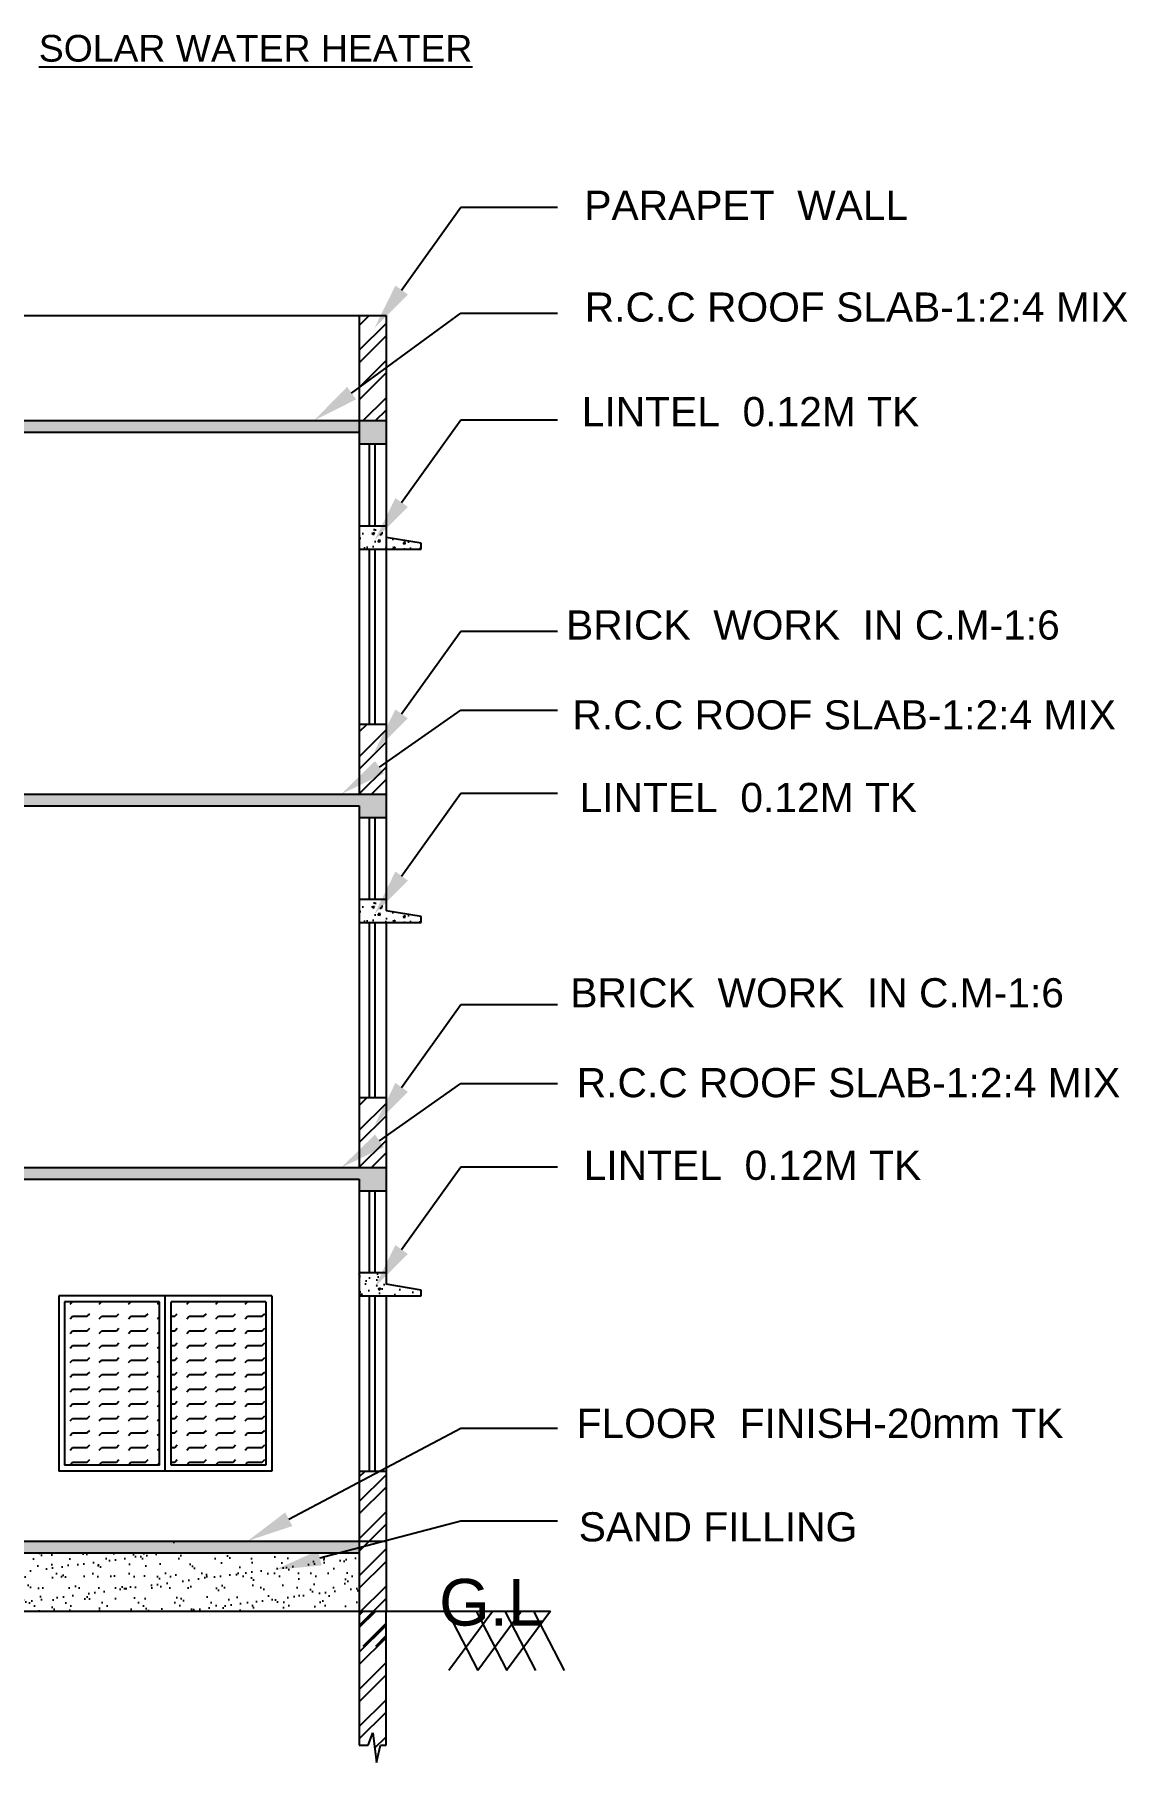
# Model space of a CAD drawing. Header units: metres. Extents: x 729 to 1050, y -308 to -82.
# Drawn here: x 798.53 to 807.89, y -120.58 to -105.77 of the extents above; entities that cross this region are included whole.
import ezdxf
from ezdxf import colors
from ezdxf.entities.mleader import LeaderData, LeaderLine
from ezdxf.math import Vec2, Vec3

# ---------------------------------------------------------------- set-up
doc = ezdxf.new("R2010")
doc.units = ezdxf.units.M
doc.header["$MEASUREMENT"] = 0
doc.styles.get("Standard").update_dxf_attribs({"font": 'arial.ttf'})
pattern_1 = [(45, (750.85423, -190.75694), (-0.159099, 0.159099), []), (45, (750.9603, -190.75694), (-0.159099, 0.159099), [])]
pattern_2 = [(50, (750.85423, -190.75694), (0.21517805, -0.01882564), [0.0225, -0.2475]), (355, (750.85423, -190.75694), (-0.0416254, 0.22565764), [0.018, -0.198]), (100.4514, (750.87216, -190.7585), (0.1735528, 0.20683186), [0.01912206, -0.21034263]), (46.1842, (750.85423, -190.69694), (0.3201723, -0.0496557), [0.03375, -0.37125]), (96.6356, (750.8809, -190.70107), (0.2803988, 0.2922354), [0.0286831, -0.3155139]), (351.1842, (750.85423, -190.69694), (0.2803986, 0.2922356), [0.027, -0.297]), (21, (750.88423, -190.71194), (0.1790721, -0.12078567), [0.0225, -0.2475]), (326, (750.88423, -190.71194), (0.0729946, 0.217545), [0.018, -0.198]), (71.4514, (750.89915, -190.722), (0.2520668, 0.09675915), [0.01912206, -0.21034263]), (37.5, (750.85423, -190.756936), (0.003647957, 0.099868156), [0, -0.1956, 0, -0.201, 0, -0.19875]), (7.5, (750.85423, -190.75694), (0.07892086, 0.11832351), [0, -0.1146, 0, -0.1911, 0, -0.07575]), (327.5, (750.78733, -190.756936), (0.16014673, -0.00676646), [0, -0.075, 0, -0.234, 0, -0.3105]), (317.5, (750.75733, -190.75694), (0.17495585, 0.0300315), [0, -0.0975, 0, -0.1554, 0, -0.2205])]
pattern_3 = [(0, (750.85423, -190.75694), (0, 0.125), [0.125, -0.125]), (45, (750.97923, -190.75694), (0, 0.125), [0.03125, -0.1142767, 0.03125, -0.1767767])]

msp = doc.modelspace()

# ---------------------------------------------------------------- hatches: boundary and pattern name
h = msp.add_hatch()
h.set_pattern_fill('ANSI32', color=256, scale=0.6, style=0)
h.set_pattern_definition(pattern_1)
h.paths.add_polyline_path([(801.541, -108.183), (801.311, -108.183), (801.311, -109.083), (801.541, -109.083)])
h = msp.add_hatch()
h.set_pattern_fill('AR-CONC', color=256, scale=0.03, style=0)
h.set_pattern_definition([(50, (794.49116, -110.07087), (0.215178, -0.0188256), [0.0225, -0.2475]), (355, (794.49116, -110.07087), (-0.0416254, 0.2256576), [0.018, -0.198]), (100.4514, (794.5091, -110.07244), (0.173553, 0.206832), [0.019122, -0.2103426]), (46.184, (794.49116, -110.01087), (0.320172, -0.049656), [0.03375, -0.37125]), (96.6356, (794.51784, -110.015), (0.280399, 0.292235), [0.028683, -0.315514]), (351.184, (794.49116, -110.01087), (0.280399, 0.292236), [0.027, -0.297]), (21, (794.52116, -110.02587), (0.179072, -0.1207857), [0.0225, -0.2475]), (326, (794.52116, -110.02587), (0.0729946, 0.217545), [0.018, -0.198]), (71.4514, (794.53608, -110.03594), (0.252067, 0.096759), [0.019122, -0.2103426]), (37.5, (794.49116, -110.07087), (0.00364796, 0.09986816), [0, -0.1956, 0, -0.201, 0, -0.19875]), (7.5, (794.49116, -110.07087), (0.0789209, 0.1183235), [0, -0.1146, 0, -0.1911, 0, -0.07575]), (327.5, (794.42426, -110.07087), (0.1601467, -0.0067665), [0, -0.075, 0, -0.234, 0, -0.3105]), (317.5, (794.39426, -110.07087), (0.1749559, 0.0300315), [0, -0.0975, 0, -0.1554, 0, -0.2205])])
h.paths.add_polyline_path([(794.538, -109.983), (794.308, -109.983), (794.308, -110.183), (794.538, -110.183)])
h.paths.add_polyline_path([(801.541, -109.083), (791.868, -109.083), (791.868, -109.283), (792.098, -109.283), (792.098, -109.183), (794.308, -109.183), (794.308, -109.283), (794.538, -109.283), (794.538, -109.183), (801.311, -109.183), (801.311, -109.283), (801.541, -109.283)])
h = msp.add_hatch()
h.set_pattern_fill('AR-CONC', color=256, scale=0.03, style=0)
h.set_pattern_definition([(50, (750.85423, -188.05694), (0.21517805, -0.01882564), [0.0225, -0.2475]), (355, (750.85423, -188.05694), (-0.0416254, 0.22565764), [0.018, -0.198]), (100.4514, (750.87216, -188.0585), (0.1735528, 0.20683186), [0.01912206, -0.21034263]), (46.1842, (750.85423, -187.99694), (0.3201723, -0.0496557), [0.03375, -0.37125]), (96.6356, (750.8809, -188.00107), (0.2803988, 0.2922354), [0.0286831, -0.3155139]), (351.1842, (750.85423, -187.99694), (0.2803986, 0.2922356), [0.027, -0.297]), (21, (750.88423, -188.01194), (0.1790721, -0.12078567), [0.0225, -0.2475]), (326, (750.88423, -188.01194), (0.0729946, 0.217545), [0.018, -0.198]), (71.4514, (750.89915, -188.022), (0.2520668, 0.09675915), [0.01912206, -0.21034263]), (37.5, (750.85423, -188.056936), (0.003647957, 0.099868156), [0, -0.1956, 0, -0.201, 0, -0.19875]), (7.5, (750.85423, -188.05694), (0.07892086, 0.11832351), [0, -0.1146, 0, -0.1911, 0, -0.07575]), (327.5, (750.78733, -188.056936), (0.16014673, -0.00676646), [0, -0.075, 0, -0.234, 0, -0.3105]), (317.5, (750.75733, -188.05694), (0.17495585, 0.0300315), [0, -0.0975, 0, -0.1554, 0, -0.2205])])
h.paths.add_polyline_path([(801.311, -109.983), (801.311, -110.183), (801.541, -110.183), (801.841, -110.183), (801.841, -110.133), (801.541, -110.083), (801.541, -109.983)])
h = msp.add_hatch()
h.set_pattern_fill('ANSI32', color=256, scale=0.6, style=0)
h.set_pattern_definition([(45, (750.85423, -187.55694), (-0.159099, 0.159099), []), (45, (750.9603, -187.55694), (-0.159099, 0.159099), [])])
h.paths.add_polyline_path([(801.541, -111.683), (801.311, -111.683), (801.311, -112.283), (801.541, -112.283)])
h = msp.add_hatch()
h.set_pattern_fill('AR-CONC', color=256, scale=0.03, style=0)
h.set_pattern_definition([(50, (794.49116, -113.27087), (0.215178, -0.0188256), [0.0225, -0.2475]), (355, (794.49116, -113.27087), (-0.0416254, 0.2256576), [0.018, -0.198]), (100.4514, (794.5091, -113.27244), (0.173553, 0.206832), [0.019122, -0.2103426]), (46.184, (794.49116, -113.21087), (0.320172, -0.049656), [0.03375, -0.37125]), (96.6356, (794.51784, -113.215), (0.280399, 0.292235), [0.028683, -0.315514]), (351.184, (794.49116, -113.21087), (0.280399, 0.292236), [0.027, -0.297]), (21, (794.52116, -113.22587), (0.179072, -0.1207857), [0.0225, -0.2475]), (326, (794.52116, -113.22587), (0.0729946, 0.217545), [0.018, -0.198]), (71.4514, (794.53608, -113.23594), (0.252067, 0.096759), [0.019122, -0.2103426]), (37.5, (794.49116, -113.27087), (0.00364796, 0.09986816), [0, -0.1956, 0, -0.201, 0, -0.19875]), (7.5, (794.49116, -113.27087), (0.0789209, 0.1183235), [0, -0.1146, 0, -0.1911, 0, -0.07575]), (327.5, (794.42426, -113.27087), (0.1601467, -0.0067665), [0, -0.075, 0, -0.234, 0, -0.3105]), (317.5, (794.39426, -113.27087), (0.1749559, 0.0300315), [0, -0.0975, 0, -0.1554, 0, -0.2205])])
h.paths.add_polyline_path([(794.538, -113.183), (794.308, -113.183), (794.308, -113.383), (794.538, -113.383)])
h.paths.add_polyline_path([(801.541, -112.283), (791.868, -112.283), (791.868, -112.483), (792.098, -112.483), (792.098, -112.383), (794.308, -112.383), (794.308, -112.483), (794.538, -112.483), (794.538, -112.383), (801.311, -112.383), (801.311, -112.483), (801.541, -112.483)])
h = msp.add_hatch()
h.set_pattern_fill('AR-CONC', color=256, scale=0.03, style=0)
h.set_pattern_definition([(50, (750.85423, -191.25694), (0.21517805, -0.01882564), [0.0225, -0.2475]), (355, (750.85423, -191.25694), (-0.0416254, 0.22565764), [0.018, -0.198]), (100.4514, (750.87216, -191.2585), (0.1735528, 0.20683186), [0.01912206, -0.21034263]), (46.1842, (750.85423, -191.19694), (0.3201723, -0.0496557), [0.03375, -0.37125]), (96.6356, (750.8809, -191.20107), (0.2803988, 0.2922354), [0.0286831, -0.3155139]), (351.1842, (750.85423, -191.19694), (0.2803986, 0.2922356), [0.027, -0.297]), (21, (750.88423, -191.21194), (0.1790721, -0.12078567), [0.0225, -0.2475]), (326, (750.88423, -191.21194), (0.0729946, 0.217545), [0.018, -0.198]), (71.4514, (750.89915, -191.222), (0.2520668, 0.09675915), [0.01912206, -0.21034263]), (37.5, (750.85423, -191.256936), (0.003647957, 0.099868156), [0, -0.1956, 0, -0.201, 0, -0.19875]), (7.5, (750.85423, -191.25694), (0.07892086, 0.11832351), [0, -0.1146, 0, -0.1911, 0, -0.07575]), (327.5, (750.78733, -191.256936), (0.16014673, -0.00676646), [0, -0.075, 0, -0.234, 0, -0.3105]), (317.5, (750.75733, -191.25694), (0.17495585, 0.0300315), [0, -0.0975, 0, -0.1554, 0, -0.2205])])
h.paths.add_polyline_path([(801.311, -113.183), (801.311, -113.383), (801.541, -113.383), (801.841, -113.383), (801.841, -113.333), (801.541, -113.283), (801.541, -113.183)])
h = msp.add_hatch()
h.set_pattern_fill('ANSI32', color=256, scale=0.6, style=0)
h.set_pattern_definition(pattern_1)
h.paths.add_polyline_path([(801.541, -114.883), (801.311, -114.883), (801.311, -115.483), (801.541, -115.483)])
h = msp.add_hatch()
h.set_pattern_fill('AR-CONC', color=256, scale=0.03, style=0)
h.set_pattern_definition([(50, (794.51377, -116.49717), (0.215178, -0.0188256), [0.0225, -0.2475]), (355, (794.51377, -116.49717), (-0.0416254, 0.2256576), [0.018, -0.198]), (100.4514, (794.5317, -116.49874), (0.173553, 0.206832), [0.019122, -0.2103426]), (46.184, (794.51377, -116.43717), (0.320172, -0.049656), [0.03375, -0.37125]), (96.6356, (794.54045, -116.4413), (0.280399, 0.292235), [0.028683, -0.315514]), (351.184, (794.51377, -116.43717), (0.280399, 0.292236), [0.027, -0.297]), (21, (794.54377, -116.45217), (0.179072, -0.1207857), [0.0225, -0.2475]), (326, (794.54377, -116.45217), (0.0729946, 0.217545), [0.018, -0.198]), (71.4514, (794.5587, -116.46223), (0.252067, 0.096759), [0.019122, -0.2103426]), (37.5, (794.51377, -116.49717), (0.00364796, 0.09986816), [0, -0.1956, 0, -0.201, 0, -0.19875]), (7.5, (794.51377, -116.49717), (0.0789209, 0.1183235), [0, -0.1146, 0, -0.1911, 0, -0.07575]), (327.5, (794.44687, -116.49717), (0.1601467, -0.0067665), [0, -0.075, 0, -0.234, 0, -0.3105]), (317.5, (794.41687, -116.49717), (0.1749559, 0.0300315), [0, -0.0975, 0, -0.1554, 0, -0.2205])])
h.paths.add_polyline_path([(794.538, -116.383), (794.308, -116.383), (794.308, -116.583), (794.538, -116.583)])
h.paths.add_polyline_path([(791.868, -115.483), (791.868, -115.683), (792.098, -115.683), (792.098, -115.583), (794.308, -115.583), (794.308, -115.683), (794.538, -115.683), (794.538, -115.583), (801.311, -115.583), (801.311, -115.683), (801.541, -115.683), (801.541, -115.483)])
h = msp.add_hatch()
h.set_pattern_fill('AR-CONC', color=256, scale=0.03, style=0)
h.set_pattern_definition(pattern_2)
h.paths.add_polyline_path([(801.311, -116.383), (801.311, -116.583), (801.541, -116.583), (801.841, -116.583), (801.841, -116.533), (801.541, -116.483), (801.541, -116.383)])
h = msp.add_hatch()
h.set_pattern_fill('FLEX', color=256, scale=0.5, style=0)
h.set_pattern_definition(pattern_3)
h.paths.add_polyline_path([(798.786, -118.033), (799.598, -118.033), (799.598, -116.633), (798.786, -116.633)])
h = msp.add_hatch()
h.set_pattern_fill('FLEX', color=256, scale=0.5, style=0)
h.set_pattern_definition(pattern_3)
h.paths.add_polyline_path([(800.511, -118.033), (800.511, -116.633), (799.698, -116.633), (799.698, -118.033)])
h = msp.add_hatch()
h.set_pattern_fill('ANSI32', color=256, scale=0.6, style=0)
h.set_pattern_definition(pattern_1)
h.paths.add_polyline_path([(801.311, -118.683), (801.541, -118.683), (801.541, -118.083), (801.311, -118.083)])
h = msp.add_hatch()
h.set_pattern_fill('AR-SAND', color=256, scale=0.5, style=0)
h.set_pattern_definition([(37.5, (750.8542, -190.7569), (-0.031497, 0.963412), [0, -0.76, 0, -0.85, 0, -0.8125]), (7.5, (750.8542, -190.7569), (0.884888, 1.411073), [0, -0.41, 0, -0.685, 0, -0.2625]), (327.5, (750.2392, -190.7569), (1.557071, 0.0028295), [0, -0.25, 0, -0.9, 0, -1.175]), (317.5, (750.2392, -190.757), (1.503063, 0.438838), [0, -0.125, 0, -0.59, 0, -0.675])])
h.paths.add_polyline_path([(801.311, -118.783), (801.311, -118.683), (794.538, -118.683), (794.538, -118.783)])
h = msp.add_hatch()
h.set_pattern_fill('AR-CONC', color=256, scale=0.03, style=0)
h.set_pattern_definition(pattern_2)
h.paths.add_polyline_path([(794.538, -118.683), (794.538, -118.783), (801.311, -118.783), (801.311, -118.683)])
h = msp.add_hatch()
h.set_pattern_fill('ANSI32', color=256, scale=0.6, style=0)
h.set_pattern_definition(pattern_1)
h.paths.add_polyline_path([(801.311, -119.583), (801.541, -119.583), (801.541, -118.683), (801.311, -118.683)])
h = msp.add_hatch()
h.set_pattern_fill('AR-SAND', color=256, scale=0.1, style=0)
h.set_pattern_definition([(37.5, (750.85423, -190.45694), (-0.00629934, 0.19268238), [0, -0.152, 0, -0.17, 0, -0.1625]), (7.5, (750.85423, -190.45694), (0.1769777, 0.2822146), [0, -0.082, 0, -0.137, 0, -0.0525]), (327.5, (750.73123, -190.45694), (0.3114142, 0.0005659), [0, -0.05, 0, -0.18, 0, -0.235]), (317.5, (750.73123, -190.45694), (0.3006127, 0.08776756), [0, -0.025, 0, -0.118, 0, -0.135])])
h.paths.add_polyline_path([(801.311, -118.783), (794.538, -118.783), (794.538, -119.283), (801.311, -119.283)])
h = msp.add_hatch()
h.set_pattern_fill('ANSI32', color=256, scale=0.6, style=0)
h.set_pattern_definition([(45, (750.85423, -190.45694), (-0.159099, 0.159099), []), (45, (750.9603, -190.45694), (-0.159099, 0.159099), [])])
h.paths.add_polyline_path([(801.541, -119.283), (801.311, -119.283), (801.311, -120.433), (801.388, -120.433), (801.426, -120.326), (801.458, -120.58), (801.493, -120.433), (801.541, -120.433)])

# ---------------------------------------------------------------- linework, layer by layer
for p, q in [((797.314, -108.183), (801.541, -108.183)), ((801.311, -108.183), (801.311, -112.283)), ((801.541, -108.183), (801.541, -113.283)), ((791.868, -109.083), (801.541, -109.083)), ((794.538, -109.183), (801.311, -109.183)), ((801.311, -109.283), (801.541, -109.283)), ((801.399, -109.983), (801.399, -109.283)), ((801.448, -109.983), (801.448, -109.283)), ((801.311, -109.983), (801.541, -109.983)), ((801.841, -110.133), (801.541, -110.083)), ((801.841, -110.183), (801.841, -110.133)), ((801.311, -110.183), (801.541, -110.183)), ((801.399, -111.683), (801.399, -110.183)), ((801.448, -111.683), (801.448, -110.183)), ((801.541, -110.183), (801.841, -110.183)), ((801.311, -111.683), (801.541, -111.683)), ((791.868, -112.283), (801.541, -112.283)), ((794.538, -112.383), (801.311, -112.383)), ((801.311, -112.383), (801.311, -115.483)), ((801.311, -112.483), (801.541, -112.483)), ((801.399, -113.183), (801.399, -112.483)), ((801.448, -113.183), (801.448, -112.483)), ((801.311, -113.183), (801.541, -113.183)), ((801.311, -113.383), (801.541, -113.383)), ((801.399, -114.883), (801.399, -113.383)), ((801.448, -114.883), (801.448, -113.383)), ((801.841, -113.333), (801.541, -113.283)), ((801.541, -113.383), (801.541, -116.483)), ((801.541, -113.383), (801.841, -113.383)), ((801.841, -113.383), (801.841, -113.333)), ((801.311, -114.883), (801.541, -114.883)), ((791.868, -115.483), (801.541, -115.483)), ((794.538, -115.583), (801.311, -115.583)), ((801.311, -115.483), (801.541, -115.483)), ((801.311, -115.583), (801.311, -119.283)), ((801.311, -115.683), (801.541, -115.683)), ((801.399, -116.383), (801.399, -115.683)), ((801.448, -116.383), (801.448, -115.683)), ((801.311, -116.383), (801.541, -116.383)), ((801.841, -116.533), (801.541, -116.483)), ((798.736, -116.583), (798.736, -118.083)), ((800.561, -116.583), (798.736, -116.583)), ((798.786, -116.633), (798.786, -118.033)), ((799.598, -116.633), (798.786, -116.633)), ((799.598, -118.033), (799.598, -116.633)), ((799.648, -118.083), (799.648, -116.583)), ((800.511, -116.633), (799.698, -116.633)), ((799.698, -118.033), (799.698, -116.633)), ((800.511, -116.633), (800.511, -118.033)), ((800.561, -116.583), (800.561, -118.083)), ((801.311, -116.583), (801.541, -116.583)), ((801.311, -116.583), (801.311, -118.083)), ((801.399, -118.083), (801.399, -116.583)), ((801.448, -118.083), (801.448, -116.583)), ((801.541, -116.583), (801.541, -119.283)), ((801.541, -116.583), (801.841, -116.583)), ((801.841, -116.583), (801.841, -116.533)), ((800.561, -118.083), (798.736, -118.083)), ((799.598, -118.033), (798.786, -118.033)), ((800.511, -118.033), (799.698, -118.033)), ((801.311, -118.083), (801.541, -118.083)), ((794.538, -118.683), (801.541, -118.683)), ((794.538, -118.783), (801.311, -118.783)), ((791.868, -119.283), (801.541, -119.283)), ((801.311, -119.283), (801.311, -120.433)), ((801.541, -120.433), (801.541, -119.283)), ((801.541, -119.283), (802.948, -119.283)), ((801.388, -120.433), (801.426, -120.326)), ((801.426, -120.326), (801.458, -120.58)), ((801.311, -120.433), (801.388, -120.433)), ((801.458, -120.58), (801.493, -120.433)), ((801.493, -120.433), (801.541, -120.433))]:
    msp.add_line(p, q)
at = {"lineweight": 25}
for p, q in [((802.065, -119.283), (802.327, -119.791)), ((802.455, -119.283), (802.079, -119.791)), ((802.311, -119.283), (802.574, -119.791)), ((802.701, -119.283), (802.326, -119.791)), ((802.557, -119.283), (802.82, -119.791)), ((802.948, -119.283), (802.572, -119.791)), ((802.804, -119.283), (803.067, -119.791))]:
    msp.add_line(p, q, dxfattribs=at)

# ---------------------------------------------------------------- texts
at = {"insert": (798.565, -105.778), "char_height": 0.229, "attachment_point": 1}
msp.add_mtext('{\\LSOLAR WATER HEATER }', dxfattribs=at)
at = {"char_height": 0.25, "width": 5.69381, "attachment_point": 1}
for s, insert in [('PARAPET  WALL', (803.239, -107.113)), ('{\\fArial|b0|i0|c0|p34;R.C.C ROOF SLAB-1:2:4 MIX}', (803.243, -107.985)), ('LINTEL  0.12M TK', (803.217, -108.881)), ('{\\fArial|b0|i0|c0|p34;BRICK  WORK  IN C.M-1:6}', (803.083, -110.709)), ('{\\fArial|b0|i0|c0|p34;R.C.C ROOF SLAB-1:2:4 MIX}', (803.137, -111.479)), ('LINTEL  0.12M TK', (803.198, -112.187)), ('{\\fArial|b0|i0|c0|p34;BRICK  WORK  IN C.M-1:6}', (803.119, -113.86)), ('{\\fArial|b0|i0|c0|p34;R.C.C ROOF SLAB-1:2:4 MIX}', (803.174, -114.63)), ('LINTEL  0.12M TK', (803.234, -115.338)), ('{\\fArial|b0|i0|c0|p34;FLOOR  FINISH-20mm TK}', (803.173, -117.549)), ('SAND FILLING', (803.191, -118.436))]:
    msp.add_mtext(s, dxfattribs=dict(at, insert=insert))
at = {"lineweight": 20, "insert": (801.995, -119.007), "char_height": 0.4, "width": 256.14122, "attachment_point": 1}
msp.add_mtext('G.L', dxfattribs=at)

# ---------------------------------------------------------------- leaders
ml = msp.add_multileader_mtext('Standard')
ml.set_content('', color=256)
ml.set_leader_properties()
ml.build(insert=Vec2(0, 0))
ml.multileader.update_dxf_attribs({"dogleg_length": 0.36, "arrow_head_size": 0.4})
ctx = ml.context
ctx.base_point, ctx.char_height, ctx.arrow_head_size, ctx.landing_gap_size, ctx.plane_origin = Vec3(803.008, -107.255), 0.18, 0.4, 0.09, Vec3(801.441, -108.289)
notes = []
notes.append((ctx, [(0, (1, 1, 0), (802.182, -107.255), (1, 0), 0.827, [(0, [(801.441, -108.289)], 0, [])])]))
ctx.mtext.insert, ctx.mtext.flow_direction = Vec3(803.098, -107.165), 5
ml = msp.add_multileader_mtext('Standard')
ml.set_content('', color=256)
ml.set_leader_properties()
ml.build(insert=Vec2(0, 0))
ml.multileader.update_dxf_attribs({"dogleg_length": 0.36, "arrow_head_size": 0.4})
ctx = ml.context
ctx.base_point, ctx.char_height, ctx.arrow_head_size, ctx.landing_gap_size, ctx.plane_origin = Vec3(803.008, -108.163), 0.18, 0.4, 0.09, Vec3(801.441, -109.198)
notes.append((ctx, [(0, (1, 1, 0), (802.182, -108.163), (1, 0), 0.827, [(0, [(800.922, -109.083)], 0, [])])]))
ctx.mtext.insert, ctx.mtext.flow_direction = Vec3(803.098, -108.073), 5
ml = msp.add_multileader_mtext('Standard')
ml.set_content('', color=256)
ml.set_leader_properties()
ml.build(insert=Vec2(0, 0))
ml.multileader.update_dxf_attribs({"dogleg_length": 0.36, "arrow_head_size": 0.4})
ctx = ml.context
ctx.base_point, ctx.char_height, ctx.arrow_head_size, ctx.landing_gap_size, ctx.plane_origin = Vec3(803.008, -109.076), 0.18, 0.4, 0.09, Vec3(801.441, -110.11)
notes.append((ctx, [(0, (1, 1, 0), (802.182, -109.076), (1, 0), 0.827, [(0, [(801.441, -110.11)], 0, [])])]))
ctx.mtext.insert, ctx.mtext.flow_direction = Vec3(803.098, -108.986), 5
ml = msp.add_multileader_mtext('Standard')
ml.set_content('', color=256)
ml.set_leader_properties()
ml.build(insert=Vec2(0, 0))
ml.multileader.update_dxf_attribs({"dogleg_length": 0.36, "arrow_head_size": 0.4})
ctx = ml.context
ctx.base_point, ctx.char_height, ctx.arrow_head_size, ctx.landing_gap_size, ctx.plane_origin = Vec3(803.008, -110.887), 0.18, 0.4, 0.09, Vec3(801.441, -111.921)
notes.append((ctx, [(0, (1, 1, 0), (802.182, -110.887), (1, 0), 0.827, [(0, [(801.441, -111.921)], 0, [])])]))
ctx.mtext.insert, ctx.mtext.flow_direction = Vec3(803.098, -110.797), 5
ml = msp.add_multileader_mtext('Standard')
ml.set_content('', color=256)
ml.set_leader_properties()
ml.build(insert=Vec2(0, 0))
ml.multileader.update_dxf_attribs({"dogleg_length": 0.36, "arrow_head_size": 0.4})
ctx = ml.context
ctx.base_point, ctx.char_height, ctx.arrow_head_size, ctx.landing_gap_size, ctx.plane_origin = Vec3(803.008, -111.563), 0.18, 0.4, 0.09, Vec3(801.441, -112.342)
notes.append((ctx, [(0, (1, 1, 0), (802.182, -111.563), (1, 0), 0.827, [(0, [(801.156, -112.283)], 0, [])])]))
ctx.mtext.insert, ctx.mtext.flow_direction = Vec3(803.098, -111.473), 5
ml = msp.add_multileader_mtext('Standard')
ml.set_content('', color=256)
ml.set_leader_properties()
ml.build(insert=Vec2(0, 0))
ml.multileader.update_dxf_attribs({"dogleg_length": 0.36, "arrow_head_size": 0.4})
ctx = ml.context
ctx.base_point, ctx.char_height, ctx.arrow_head_size, ctx.landing_gap_size, ctx.plane_origin = Vec3(803.008, -112.276), 0.18, 0.4, 0.09, Vec3(801.441, -113.31)
notes.append((ctx, [(0, (1, 1, 0), (802.182, -112.276), (1, 0), 0.827, [(0, [(801.441, -113.31)], 0, [])])]))
ctx.mtext.insert, ctx.mtext.flow_direction = Vec3(803.098, -112.186), 5
ml = msp.add_multileader_mtext('Standard')
ml.set_content('', color=256)
ml.set_leader_properties()
ml.build(insert=Vec2(0, 0))
ml.multileader.update_dxf_attribs({"dogleg_length": 0.36, "arrow_head_size": 0.4})
ctx = ml.context
ctx.base_point, ctx.char_height, ctx.arrow_head_size, ctx.landing_gap_size, ctx.plane_origin = Vec3(803.008, -114.087), 0.18, 0.4, 0.09, Vec3(801.441, -115.121)
notes.append((ctx, [(0, (1, 1, 0), (802.182, -114.087), (1, 0), 0.827, [(0, [(801.441, -115.121)], 0, [])])]))
ctx.mtext.insert, ctx.mtext.flow_direction = Vec3(803.098, -113.997), 5
ml = msp.add_multileader_mtext('Standard')
ml.set_content('', color=256)
ml.set_leader_properties()
ml.build(insert=Vec2(0, 0))
ml.multileader.update_dxf_attribs({"dogleg_length": 0.36, "arrow_head_size": 0.4})
ctx = ml.context
ctx.base_point, ctx.char_height, ctx.arrow_head_size, ctx.landing_gap_size, ctx.plane_origin = Vec3(803.008, -114.763), 0.18, 0.4, 0.09, Vec3(801.441, -115.542)
notes.append((ctx, [(0, (1, 1, 0), (802.182, -114.763), (1, 0), 0.827, [(0, [(801.156, -115.483)], 0, [])])]))
ctx.mtext.insert, ctx.mtext.flow_direction = Vec3(803.098, -114.673), 5
ml = msp.add_multileader_mtext('Standard')
ml.set_content('', color=256)
ml.set_leader_properties()
ml.build(insert=Vec2(0, 0))
ml.multileader.update_dxf_attribs({"dogleg_length": 0.36, "arrow_head_size": 0.4})
ctx = ml.context
ctx.base_point, ctx.char_height, ctx.arrow_head_size, ctx.landing_gap_size, ctx.plane_origin = Vec3(803.008, -115.476), 0.18, 0.4, 0.09, Vec3(801.441, -116.51)
notes.append((ctx, [(0, (1, 1, 0), (802.182, -115.476), (1, 0), 0.827, [(0, [(801.441, -116.51)], 0, [])])]))
ctx.mtext.insert, ctx.mtext.flow_direction = Vec3(803.098, -115.386), 5
ml = msp.add_multileader_mtext('Standard')
ml.set_content('', color=256)
ml.set_leader_properties()
ml.build(insert=Vec2(0, 0))
ml.multileader.update_dxf_attribs({"dogleg_length": 0.36, "arrow_head_size": 0.4})
ctx = ml.context
ctx.base_point, ctx.char_height, ctx.arrow_head_size, ctx.landing_gap_size, ctx.plane_origin = Vec3(803.008, -117.715), 0.18, 0.4, 0.09, Vec3(801.441, -118.749)
notes.append((ctx, [(0, (1, 1, 0), (802.182, -117.715), (1, 0), 0.827, [(0, [(800.353, -118.683)], 0, [])])]))
ctx.mtext.insert, ctx.mtext.flow_direction = Vec3(803.098, -117.625), 5
ml = msp.add_multileader_mtext('Standard')
ml.set_content('', color=256)
ml.set_leader_properties()
ml.build(insert=Vec2(0, 0))
ml.multileader.update_dxf_attribs({"dogleg_length": 0.36, "arrow_head_size": 0.4})
ctx = ml.context
ctx.base_point, ctx.char_height, ctx.arrow_head_size, ctx.landing_gap_size, ctx.plane_origin = Vec3(803.008, -118.509), 0.18, 0.4, 0.09, Vec3(801.441, -119.543)
notes.append((ctx, [(0, (1, 1, 0), (802.182, -118.509), (1, 0), 0.827, [(0, [(800.586, -118.93)], 0, [])])]))
ctx.mtext.insert, ctx.mtext.flow_direction = Vec3(803.098, -118.419), 5
for ctx, leaders in notes:
    for number, flags, end, landing, length, lines in leaders:
        leader = LeaderData()
        leader.index, (leader.has_last_leader_line, leader.has_dogleg_vector, leader.attachment_direction) = number, flags
        leader.last_leader_point, leader.dogleg_vector, leader.dogleg_length = Vec3(end), Vec3(landing), length
        for number, points, colour, breaks in lines:
            line = LeaderLine()
            line.index, line.vertices, line.color, line.breaks = number, Vec3.list(points), colors.encode_raw_color(colour), breaks
            leader.lines.append(line)
        ctx.leaders.append(leader)

doc.saveas('drawing.dxf')
